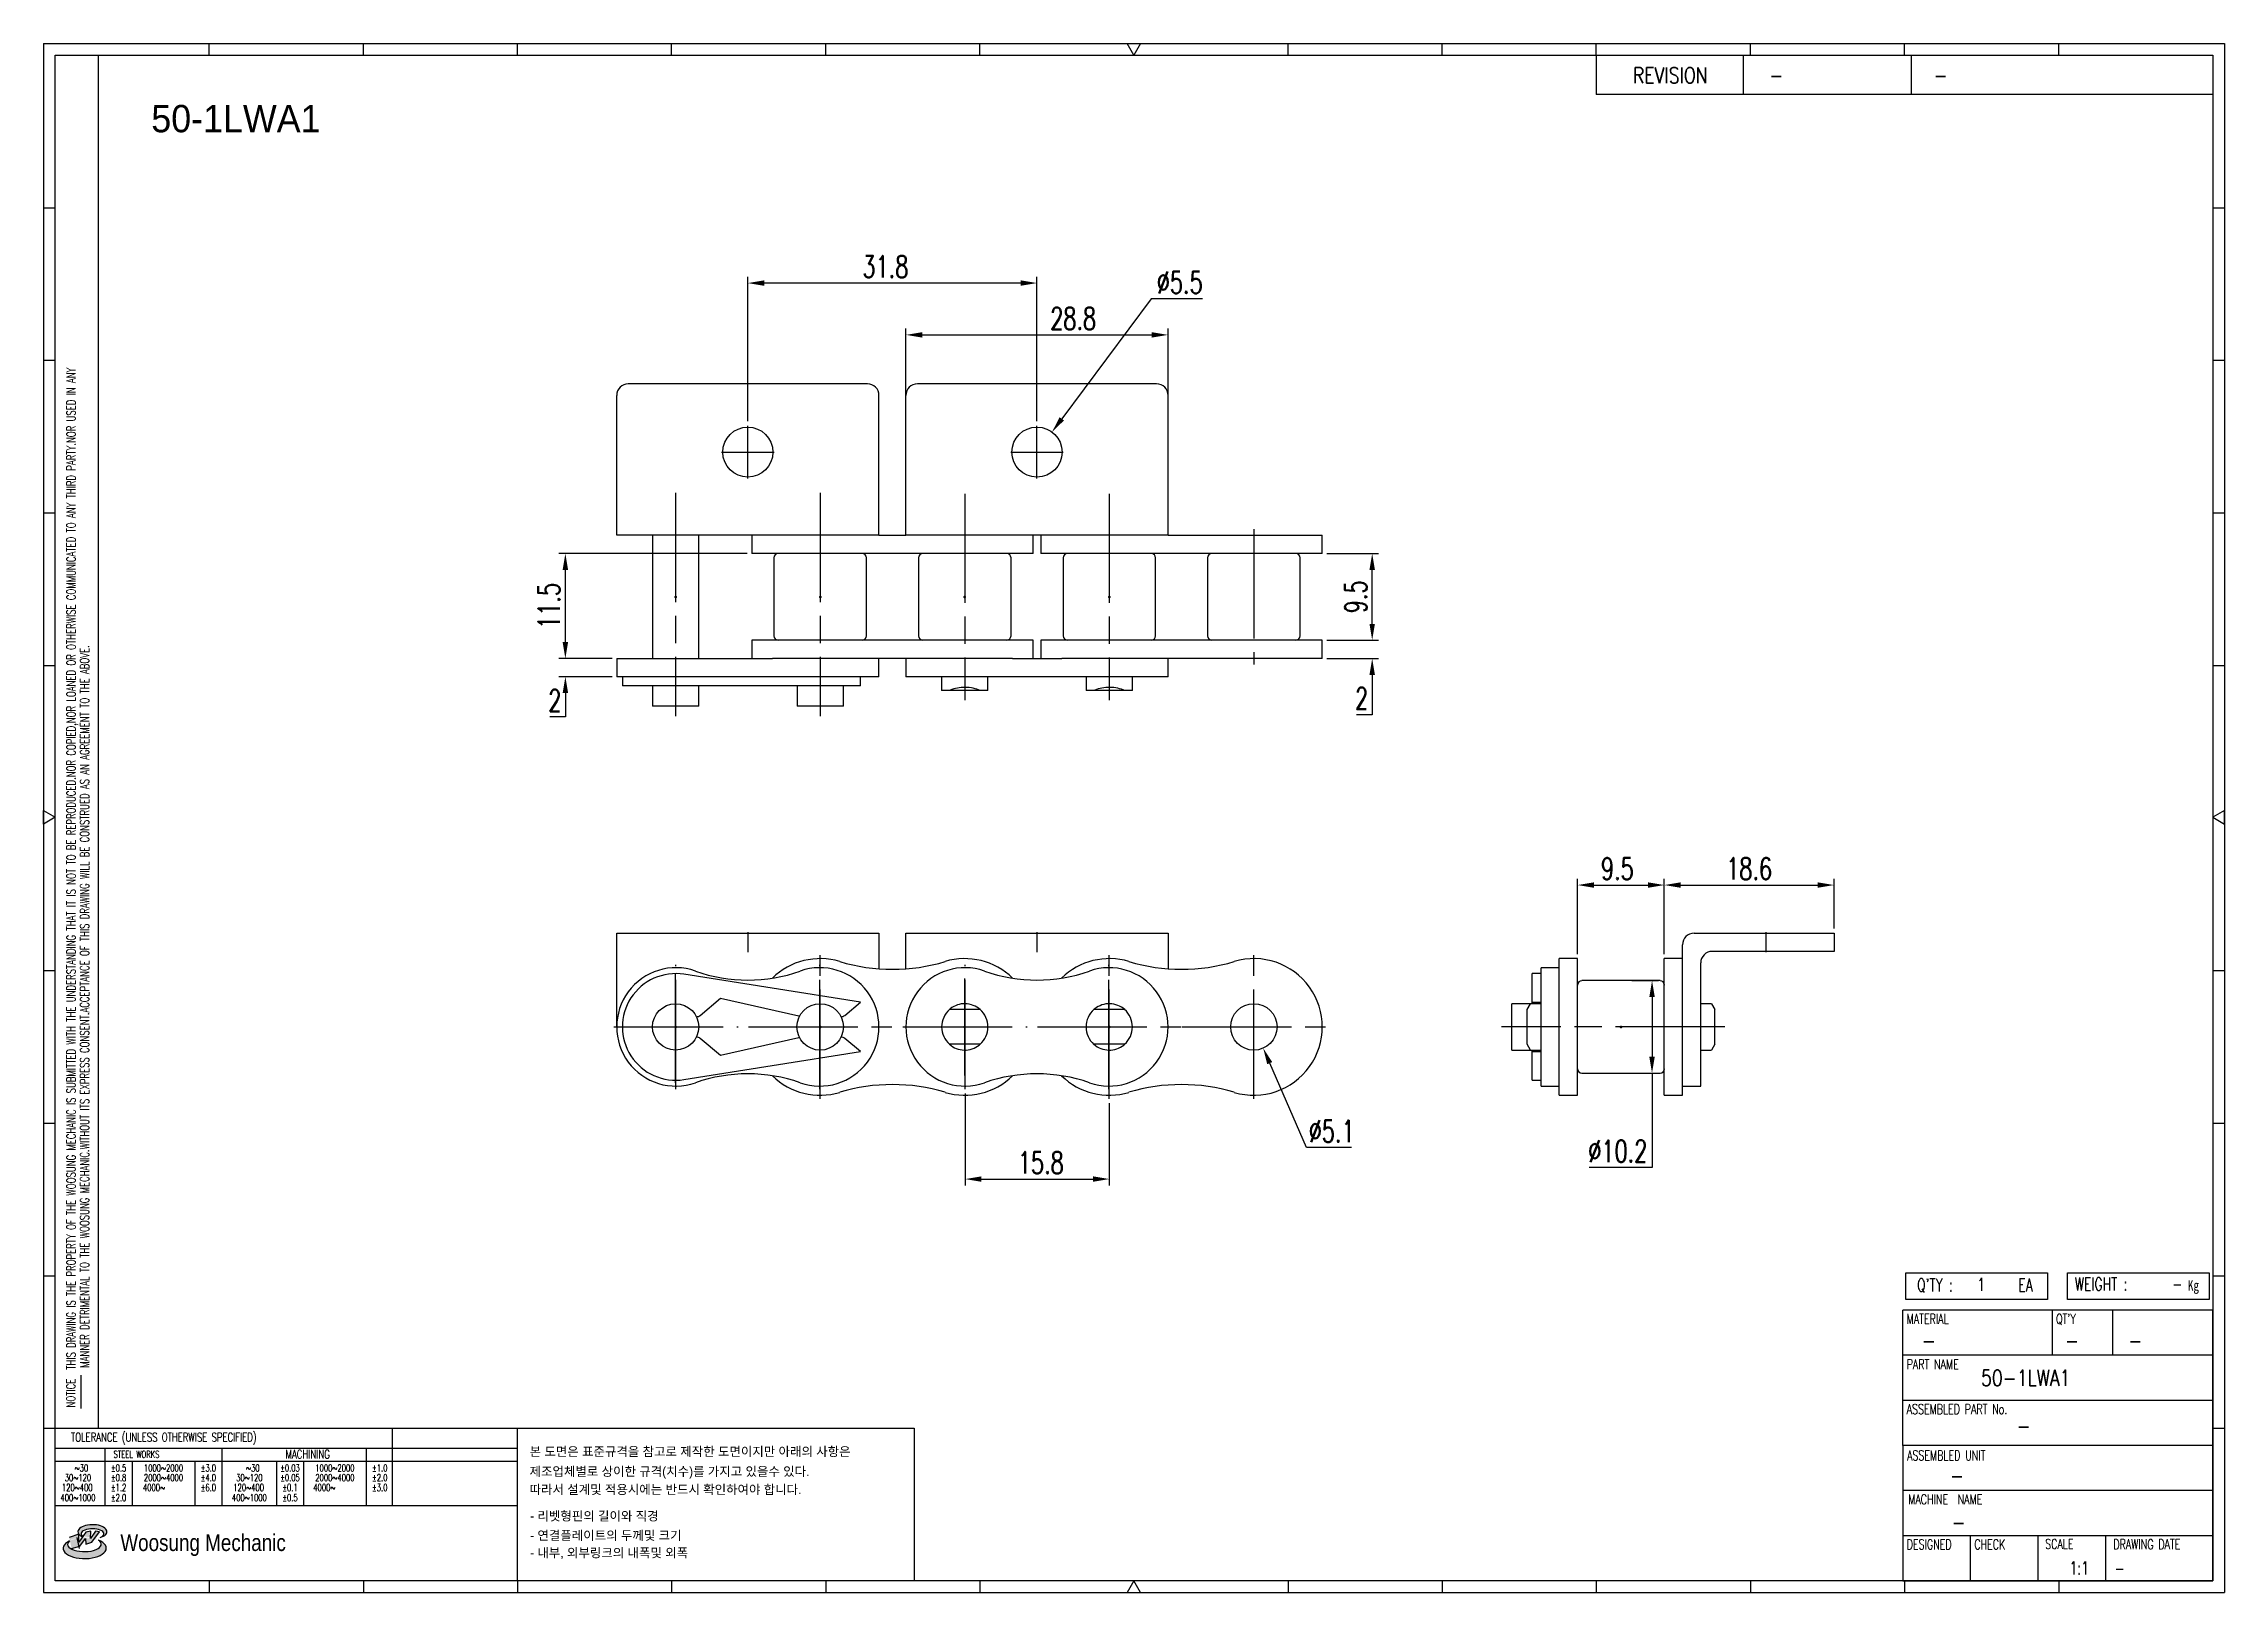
# Model space of a CAD drawing. Header units: millimetres. Extents: x 560 to 800, y 59 to 229.
import ezdxf
from ezdxf.enums import TextEntityAlignment as Align

# ---------------------------------------------------------------- set-up
doc = ezdxf.new("R2010")
doc.units = ezdxf.units.MM
doc.linetypes.add('AM_ISO08W050', pattern=[18, 12, -1.5, 3, -1.5])
doc.layers.get('Defpoints').update_dxf_attribs({"color": 80})
doc.layers.add('2d ConnectionPoints', color=7, linetype='Continuous', lineweight=50)
doc.layers.add('CL1', color=140, linetype='AM_ISO08W050', lineweight=25)
for name, color, linetype in [('S-DIM', 7, 'Continuous'), ('TITLE', 7, 'Continuous'), ('도면레이아웃', 7, 'Continuous')]:
    doc.layers.add(name, color=color, linetype=linetype)
doc.styles.add('HAN', font='ROMANS.shx', dxfattribs={"width": 0.7, "bigfont": 'whgtxt.shx'})
doc.styles.add('HKD_ST2', font='romans.shx', dxfattribs={"width": 0.7, "height": 4, "bigfont": '@extfont2.shx'})
doc.styles.add('HSG', font='SIMPLEX.shx', dxfattribs={"width": 0.7, "bigfont": 'HSG.shx'})
doc.styles.add('MtXpl_', font='Gulim.ttf')
doc.styles.add('SLDTEXTSTYLE4', font='arial.ttf', dxfattribs={"width": 0.8})
doc.dimstyles.new('AP1', dxfattribs={"dimtxt": 2.4, "dimasz": 1.8, "dimexe": 0.7, "dimexo": 0.5, "dimgap": 0.6, "dimtad": 1, "dimtoh": 1, "dimdec": 1, "dimrnd": 0.01, "dimzin": 9, "dimdsep": 46, "dimtxsty": 'HSG', "dimcen": 0, "dimclrd": 251, "dimclre": 251, "dimclrt": 60, "dimazin": 2, "dimtp": 1, "dimtm": 1, "dimtfac": 0.5, "dimtdec": 1, "dimtofl": 0, "dimtmove": 0, "dimatfit": 3, "dimfxl": 0, "dimtvp": 1, "dimtolj": 2, "dimlwd": -1, "dimlwe": -1, "dimarcsym": 0})

# ---------------------------------------------------------------- blocks, each defined once
blk = doc.blocks.new('MAST')
at = {"layer": '도면레이아웃'}
h = blk.add_hatch(color=10, dxfattribs=at)
h.paths.add_polyline_path([(1.544, 35.177), (1.554, 34.966), (1.779, 35.034), (2.054, 35.422), (1.908, 35.446), (1.728, 35.167), (1.741, 35.439), (1.547, 35.405), (1.292, 35.041), (1.295, 35.33), (0.943, 35.208), (1.03, 34.8), (1.336, 34.885)])
edge = h.paths.add_edge_path()
edge.add_ellipse((1.795, 35.421), major_axis=(-0.53, 0), ratio=0.487785, start_angle=122.36065, end_angle=403.39574)
edge.add_line((1.411, 35.244), (1.419, 35.261))
edge.add_ellipse((1.798, 35.344), major_axis=(-0.423, 0), ratio=0.444396, start_angle=131.58977, end_angle=386.19408, ccw=False)
edge = h.paths.add_edge_path()
edge.add_ellipse((1.512, 34.815), major_axis=(-0.793, 0), ratio=0.480113, start_angle=314.67633, end_angle=590.85213)
edge.add_ellipse((1.501, 34.958), major_axis=(-0.62, 0), ratio=0.43311, start_angle=331.7024, end_angle=574.42495, ccw=False)
at = {"color": 140}
for p, q in [((0, 90.118), (80.15, 90.118)), ((0, 90.118), (0, 33.191)), ((80.15, 90.118), (80.15, 33.191)), ((57.068, 89.693), (57.068, 88.246)), ((62.47, 89.693), (62.47, 88.246)), ((68.635, 89.693), (68.635, 88.246)), ((79.725, 88.246), (57.068, 88.246)), ((68.449, 43.961), (68.449, 44.936)), ((68.449, 44.936), (73.654, 44.936)), ((73.654, 44.936), (73.654, 43.961)), ((74.39, 43.961), (74.39, 44.936)), ((74.39, 44.936), (79.595, 44.936)), ((79.595, 44.936), (79.595, 43.961)), ((68.336, 38.59), (68.336, 43.563)), ((79.725, 43.563), (68.336, 43.563)), ((73.654, 43.961), (68.449, 43.961)), ((73.827, 43.563), (73.827, 41.905)), ((79.595, 43.961), (74.39, 43.961)), ((76.037, 43.563), (76.037, 41.905)), ((79.725, 38.59), (79.725, 43.563)), ((79.725, 41.905), (68.336, 41.905)), ((79.725, 40.248), (68.336, 40.248)), ((68.336, 38.59), (68.336, 33.616)), ((79.725, 38.59), (68.336, 38.59)), ((79.725, 33.616), (79.725, 38.59)), ((79.725, 36.932), (68.336, 36.932)), ((79.725, 35.274), (68.336, 35.274)), ((70.822, 33.616), (70.822, 35.274)), ((73.309, 33.616), (73.309, 35.274)), ((75.796, 33.616), (75.796, 35.274)), ((0, 33.191), (80.15, 33.191)), ((68.336, 33.616), (79.725, 33.616))]:
    blk.add_line(p, q, dxfattribs=at)
for p, q in [((6.089, 89.693), (6.089, 90.118)), ((11.753, 89.693), (11.753, 90.118)), ((17.418, 89.693), (17.418, 90.118)), ((23.082, 89.693), (23.082, 90.118)), ((28.746, 89.693), (28.746, 90.118)), ((34.411, 89.693), (34.411, 90.118)), ((45.739, 89.693), (45.739, 90.118)), ((51.404, 89.693), (51.404, 90.118)), ((57.068, 89.693), (57.068, 90.118)), ((62.732, 89.693), (62.732, 90.118)), ((68.397, 89.693), (68.397, 90.118)), ((74.061, 89.693), (74.061, 90.118)), ((0, 84.085), (0.425, 84.085)), ((79.725, 84.085), (80.15, 84.085)), ((0, 78.478), (0.425, 78.478)), ((79.725, 78.478), (80.15, 78.478)), ((0, 72.87), (0.425, 72.87)), ((79.725, 72.87), (80.15, 72.87)), ((0, 67.262), (0.425, 67.262)), ((79.725, 67.262), (80.15, 67.262)), ((0, 56.047), (0.425, 56.047)), ((79.725, 56.047), (80.15, 56.047)), ((0, 50.439), (0.425, 50.439)), ((79.725, 50.439), (80.15, 50.439)), ((0, 44.832), (0.425, 44.832)), ((79.725, 44.832), (80.15, 44.832)), ((1.377, 39.947), (1.377, 41.174)), ((0, 39.224), (0.425, 39.224)), ((79.725, 39.224), (80.15, 39.224)), ((6.089, 33.616), (6.089, 33.191)), ((11.753, 33.616), (11.753, 33.191)), ((17.418, 33.616), (17.418, 33.191)), ((23.082, 33.616), (23.082, 33.191)), ((28.746, 33.616), (28.746, 33.191)), ((34.411, 33.616), (34.411, 33.191)), ((45.739, 33.616), (45.739, 33.191)), ((51.404, 33.616), (51.404, 33.191)), ((57.068, 33.616), (57.068, 33.191)), ((62.732, 33.616), (62.732, 33.191)), ((68.397, 33.616), (68.397, 33.191)), ((74.061, 33.616), (74.061, 33.191))]:
    blk.add_line(p, q)
at = {"color": 2}
for p, q in [((2.017, 39.224), (2.017, 89.693)), ((0.425, 39.224), (17.418, 39.224)), ((0.425, 38.487), (17.418, 38.487)), ((2.257, 38.487), (2.257, 36.382)), ((6.557, 38.5), (6.557, 36.382)), ((11.857, 38.487), (11.857, 36.382)), ((12.816, 39.224), (12.816, 36.382)), ((17.418, 33.616), (17.418, 39.224)), ((0.425, 38.012), (17.418, 38.012)), ((3.257, 38.012), (3.257, 36.382)), ((5.557, 38.012), (5.557, 36.382)), ((8.557, 38.012), (8.557, 36.382)), ((9.557, 38.026), (9.557, 36.382)), ((0.425, 36.382), (17.418, 36.382))]:
    blk.add_line(p, q, dxfattribs=at)
for points in [[(40.075, 89.693), (39.83, 90.118), (40.32, 90.118)], [(0.425, 61.679), (0, 61.433), (0, 61.924)], [(79.725, 61.679), (80.15, 61.433), (80.15, 61.924)], [(40.075, 33.616), (39.83, 33.191), (40.32, 33.191)]]:
    blk.add_lwpolyline(points, close=True)
at = {"color": 140}
blk.add_lwpolyline([(0.425, 89.693), (79.725, 89.693), (79.725, 33.616), (0.425, 33.616)], close=True, dxfattribs=at)
at = {"layer": '도면레이아웃'}
for p, q in [((1.295, 35.33), (0.943, 35.208)), ((1.547, 35.405), (1.292, 35.041)), ((1.292, 35.041), (1.295, 35.33)), ((1.741, 35.439), (1.547, 35.405)), ((1.908, 35.446), (1.728, 35.167)), ((1.728, 35.167), (1.741, 35.439)), ((1.779, 35.034), (2.054, 35.422)), ((2.054, 35.422), (1.908, 35.446)), ((1.03, 34.8), (1.336, 34.885)), ((1.224, 35.208), (1.311, 34.8)), ((1.224, 35.208), (1.224, 35.208)), ((1.336, 34.885), (1.544, 35.177)), ((1.419, 35.261), (1.411, 35.244)), ((1.544, 35.177), (1.554, 34.966)), ((1.554, 34.966), (1.779, 35.034))]:
    blk.add_line(p, q, dxfattribs=at)
for centre, major_axis, ratio, start_param, end_param in [((1.795, 35.421), (-0.53, 0), 0.487785, 2.135596, 7.040584), ((1.798, 35.344), (-0.423, 0), 0.444396, 2.296675, 6.740358), ((1.512, 34.815), (-0.793, 0), 0.480113, 5.492138, 10.312315), ((1.501, 34.958), (-0.62, 0), 0.43311, 5.789299, 10.025607)]:
    blk.add_ellipse(centre, major_axis=major_axis, ratio=ratio, start_param=start_param, end_param=end_param, dxfattribs=at)
for s, height, style, width, p in [('REVISION', 0.5806, 'HAN', 0.8, (58.415, 88.664)), ('-', 0.581, 'HAN', 0.8, (63.426, 88.664)), ('-', 0.581, 'HAN', 0.8, (69.468, 88.664)), ("Q'TY : ", 0.4746, 'HKD_ST2', 0.7, (68.857, 44.253)), ('1', 0.475, 'HKD_ST2', 0.7, (71.071, 44.275)), ('EA', 0.4746, 'HKD_ST2', 0.7, (72.578, 44.253)), ('WEIGHT : ', 0.4746, 'HKD_ST2', 0.7, (74.65, 44.286)), ('-', 0.581, 'HAN', 0.8, (69.029, 42.157)), ('-', 0.581, 'HAN', 0.8, (74.289, 42.157)), ('-', 0.581, 'HAN', 0.8, (76.623, 42.157)), ('-', 0.581, 'HAN', 0.8, (72.515, 39.013)), ('-', 0.581, 'HAN', 0.8, (70.067, 37.189)), ('-', 0.581, 'HAN', 0.8, (70.126, 35.48)), ('1:1', 0.4746, 'HKD_ST2', 0.7, (74.458, 33.848)), ('-', 0.475, 'HKD_ST2', 0.7, (76.112, 33.837))]:
    blk.add_text(s, height=height, dxfattribs=dict(style=style, width=width)).set_placement(p)
at = {"color": 6, "style": 'HKD_ST2', "width": 0.7}
for s, p in [(' THIS DRAWING IS THE PROPERTY OF THE WOOSUNG MECHANIC IS SUBMITTED WITH THE UNDERSTANDING THAT IT IS NOT TO BE REPRODUCED.NOR COPIED,NOR LOANED OR OTHERWISE COMMUNICATED TO ANY THIRD PARTY.NOR USED IN ANY', (1.173, 41.217)), ('MANNER DETRIMENTAL TO THE WOOSUNG MECHANIC.WITHOUT ITS EXPRESS CONSENT.ACCEPTANCE OF THIS DRAWING WILL BE CONSTRUED AS AN AGREEMENT TO THE ABOVE.', (1.672, 41.447))]:
    blk.add_text(s, height=0.326266, rotation=90, dxfattribs=at).set_placement(p)
at = {"style": 'HKD_ST2', "width": 0.7}
blk.add_text('-', height=0.475, dxfattribs=at).set_placement((78.613, 44.286), align=Align.RIGHT)
at = {"color": 254, "style": 'HKD_ST2', "width": 0.7}
for s, height, p in [('MATERIAL', 0.3651, (68.474, 43.425)), ("QT'Y", 0.3651, (73.965, 43.425)), ('PART NAME', 0.3651, (68.474, 41.756)), ('ASSEMBLED PART No.', 0.36511, (68.474, 40.109)), ('ASSEMBLED UNIT', 0.36511, (68.49, 38.408)), ('MACHINE  NAME', 0.36511, (68.532, 36.794)), ('DESIGNED', 0.3651, (68.474, 35.136)), ('CHECK', 0.3651, (70.961, 35.136)), ('SCALE', 0.3651, (73.566, 35.153)), ('DRAWING DATE', 0.36511, (76.071, 35.141))]:
    blk.add_text(s, height=height, dxfattribs=at).set_placement(p, align=Align.TOP_LEFT)
at = {"style": 'HKD_ST2', "width": 0.7}
blk.add_text('NOTICE', height=0.3263, rotation=90, dxfattribs=at).set_placement((1.163, 39.988))
blk.add_text('TOLERANCE (UNLESS OTHERWISE SPECIFIED)', height=0.32627, dxfattribs=at).set_placement((4.417, 38.896), align=Align.MIDDLE_CENTER)
at = {"color": 4, "style": 'HKD_ST2', "width": 0.7}
for s, height, p in [('%%12630', 0.261, (1.389, 37.762)), ('1000%%1262000', 0.26101, (4.407, 37.762)), ('%%12630', 0.261, (7.689, 37.762)), ('1000%%1262000', 0.26101, (10.707, 37.762)), ('120%%126400', 0.26101, (1.237, 37.045)), ('30%%126120', 0.261, (1.263, 37.411)), ('4000%%126', 0.261, (4.061, 37.045)), ('2000%%1264000', 0.26101, (4.407, 37.411)), ('120%%126400', 0.26101, (7.537, 37.045)), ('30%%126120', 0.261, (7.563, 37.411)), ('4000%%126', 0.261, (10.321, 37.045)), ('2000%%1264000', 0.26101, (10.707, 37.411)), ('400%%1261000', 0.26101, (1.263, 36.67)), ('400%%1261000', 0.26101, (7.563, 36.67))]:
    blk.add_text(s, height=height, dxfattribs=at).set_placement(p, align=Align.MIDDLE_CENTER)
for s, height, p in [('%%P0.5', 0.261, (2.757, 37.762)), ('STEEL WORKS', 0.26101, (3.416, 38.268)), ('%%P3.0', 0.261, (6.057, 37.762)), ('%%P0.03', 0.261, (9.057, 37.762)), ('MACHINING', 0.3263, (9.707, 38.27)), ('%%P1.0', 0.261, (12.357, 37.762)), ('%%P0.8', 0.261, (2.757, 37.411)), ('%%P1.2', 0.261, (2.757, 37.045)), ('%%P4.0', 0.261, (6.057, 37.411)), ('%%P6.0', 0.261, (6.057, 37.045)), ('%%P0.05', 0.261, (9.057, 37.411)), ('%%P0.1', 0.261, (9.057, 37.045)), ('%%P2.0', 0.261, (12.357, 37.411)), ('%%P3.0', 0.261, (12.357, 37.045)), ('%%P2.0', 0.261, (2.757, 36.67)), ('%%P0.5', 0.261, (9.057, 36.67))]:
    blk.add_text(s, height=height, dxfattribs=at).set_placement(p, align=Align.MIDDLE)
at = {"color": 1, "style": 'SLDTEXTSTYLE4', "width": 0.8}
blk.add_text('Woosung Mechanic', height=0.61957, dxfattribs=at).set_placement((2.822, 34.711))
at = {"layer": 'TITLE', "width": 0.8}
blk.add_text('Kg', height=0.3789, dxfattribs=at).set_placement((78.807, 44.286))
blk = doc.blocks.new('*D2')
at = {"layer": 'Defpoints', "color": 0, "transparency": 16777216}
for p in [(700.7, 163.32), (706.19, 163.32), (700.7, 161.32)]:
    blk.add_point(p, dxfattribs=at)
at = {"layer": 'S-DIM', "color": 251, "linetype": 'ByBlock', "transparency": 16777216}
for p, q in [((706.19, 165.12), (706.19, 166.92)), ((701.2, 163.32), (706.89, 163.32)), ((701.2, 161.32), (706.89, 161.32)), ((706.19, 159.52), (706.19, 155.14)), ((706.19, 155.14), (704.47, 155.14))]:
    blk.add_line(p, q, dxfattribs=at)
at = {"layer": 'S-DIM', "color": 251, "transparency": 16777216}
for points in [[(705.89, 165.12), (706.49, 165.12), (706.19, 163.32)], [(705.89, 159.52), (706.49, 159.52), (706.19, 161.32)]]:
    blk.add_solid(points, dxfattribs=at)
at = {"layer": 'S-DIM', "color": 60, "transparency": 16777216, "insert": (705.03, 156.94), "char_height": 2.4, "attachment_point": 5, "style": 'HSG'}
blk.add_mtext('\\A2;2', dxfattribs=at)
blk = doc.blocks.new('*D3')
at = {"layer": 'Defpoints', "color": 0, "transparency": 16777216}
for p in [(700.7, 172.85), (706.19, 172.85), (700.7, 163.32)]:
    blk.add_point(p, dxfattribs=at)
at = {"layer": 'S-DIM', "color": 251, "linetype": 'ByBlock', "transparency": 16777216}
for p, q in [((701.2, 172.85), (706.89, 172.85)), ((706.19, 165.12), (706.19, 171.05)), ((701.2, 163.32), (706.89, 163.32))]:
    blk.add_line(p, q, dxfattribs=at)
at = {"layer": 'S-DIM', "color": 251, "transparency": 16777216}
for points in [[(705.89, 171.05), (706.49, 171.05), (706.19, 172.85)], [(705.89, 165.12), (706.49, 165.12), (706.19, 163.32)]]:
    blk.add_solid(points, dxfattribs=at)
at = {"layer": 'S-DIM', "color": 60, "transparency": 16777216, "insert": (704.39, 168.09), "char_height": 2.4, "attachment_point": 5, "rotation": 90, "style": 'HSG'}
blk.add_mtext('\\A2;9.5', dxfattribs=at)
blk = doc.blocks.new('*D4')
at = {"layer": 'Defpoints', "color": 0, "transparency": 16777216}
for p in [(637.63, 202.55), (637.63, 186.88), (669.38, 186.88)]:
    blk.add_point(p, dxfattribs=at)
at = {"layer": 'S-DIM', "color": 251, "linetype": 'ByBlock', "transparency": 16777216}
for p, q in [((637.63, 187.38), (637.63, 203.25)), ((667.58, 202.55), (639.43, 202.55)), ((669.38, 187.38), (669.38, 203.25))]:
    blk.add_line(p, q, dxfattribs=at)
at = {"layer": 'S-DIM', "color": 251, "transparency": 16777216}
for points in [[(639.43, 202.85), (639.43, 202.25), (637.63, 202.55)], [(667.58, 202.85), (667.58, 202.25), (669.38, 202.55)]]:
    blk.add_solid(points, dxfattribs=at)
at = {"layer": 'S-DIM', "color": 60, "transparency": 16777216, "insert": (652.73, 204.35), "char_height": 2.4, "attachment_point": 5, "style": 'HSG'}
blk.add_mtext('\\A2;31.8', dxfattribs=at)
blk = doc.blocks.new('*D5')
at = {"layer": 'Defpoints', "color": 0, "transparency": 16777216}
for p in [(683.78, 196.86), (654.98, 189), (683.78, 187.81)]:
    blk.add_point(p, dxfattribs=at)
at = {"layer": 'S-DIM', "color": 251, "linetype": 'ByBlock', "transparency": 16777216}
for p, q in [((654.98, 189.5), (654.98, 197.56)), ((656.78, 196.86), (681.98, 196.86)), ((683.78, 188.31), (683.78, 197.56))]:
    blk.add_line(p, q, dxfattribs=at)
at = {"layer": 'S-DIM', "color": 251, "transparency": 16777216}
for points in [[(656.78, 197.16), (656.78, 196.56), (654.98, 196.86)], [(681.98, 197.16), (681.98, 196.56), (683.78, 196.86)]]:
    blk.add_solid(points, dxfattribs=at)
at = {"layer": 'S-DIM', "color": 60, "transparency": 16777216, "insert": (673.35, 198.66), "char_height": 2.4, "attachment_point": 5, "style": 'HSG'}
blk.add_mtext('\\A2;28.8', dxfattribs=at)
blk = doc.blocks.new('*D6')
at = {"layer": 'Defpoints', "color": 0, "transparency": 16777216}
for p in [(671.03, 186.19), (667.74, 181.78)]:
    blk.add_point(p, dxfattribs=at)
at = {"layer": 'S-DIM', "color": 251, "linetype": 'ByBlock', "transparency": 16777216}
for p, q in [((681.93, 200.82), (672.1, 187.64)), ((687.57, 200.82), (681.93, 200.82))]:
    blk.add_line(p, q, dxfattribs=at)
at = {"layer": 'S-DIM', "color": 251, "transparency": 16777216}
blk.add_solid([(671.86, 187.82), (672.34, 187.46), (671.03, 186.19)], dxfattribs=at)
at = {"layer": 'S-DIM', "color": 60, "transparency": 16777216, "insert": (685.05, 202.62), "char_height": 2.4, "attachment_point": 5, "style": 'HSG'}
blk.add_mtext('\\A2;∅5.5', dxfattribs=at)
blk = doc.blocks.new('*D7')
at = {"layer": 'Defpoints', "color": 0, "transparency": 16777216}
for p in [(617.59, 161.32), (623.23, 161.32), (623.23, 159.32)]:
    blk.add_point(p, dxfattribs=at)
at = {"layer": 'S-DIM', "color": 251, "linetype": 'ByBlock', "transparency": 16777216}
for p, q in [((617.59, 163.12), (617.59, 164.92)), ((622.73, 161.32), (616.89, 161.32)), ((622.73, 159.32), (616.89, 159.32)), ((617.59, 157.52), (617.59, 154.9)), ((617.59, 154.9), (615.87, 154.9))]:
    blk.add_line(p, q, dxfattribs=at)
at = {"layer": 'S-DIM', "color": 251, "transparency": 16777216}
for points in [[(617.29, 163.12), (617.89, 163.12), (617.59, 161.32)], [(617.29, 157.52), (617.89, 157.52), (617.59, 159.32)]]:
    blk.add_solid(points, dxfattribs=at)
at = {"layer": 'S-DIM', "color": 60, "transparency": 16777216, "insert": (616.43, 156.7), "char_height": 2.4, "attachment_point": 5, "style": 'HSG'}
blk.add_mtext('\\A2;2', dxfattribs=at)
blk = doc.blocks.new('*D8')
at = {"layer": 'Defpoints', "color": 0, "transparency": 16777216}
for p in [(617.59, 172.85), (638.07, 172.85), (623.23, 161.32)]:
    blk.add_point(p, dxfattribs=at)
at = {"layer": 'S-DIM', "color": 251, "linetype": 'ByBlock', "transparency": 16777216}
for p, q in [((637.57, 172.85), (616.89, 172.85)), ((617.59, 163.12), (617.59, 171.05)), ((622.73, 161.32), (616.89, 161.32))]:
    blk.add_line(p, q, dxfattribs=at)
at = {"layer": 'S-DIM', "color": 251, "transparency": 16777216}
for points in [[(617.29, 171.05), (617.89, 171.05), (617.59, 172.85)], [(617.29, 163.12), (617.89, 163.12), (617.59, 161.32)]]:
    blk.add_solid(points, dxfattribs=at)
at = {"layer": 'S-DIM', "color": 60, "transparency": 16777216, "insert": (615.79, 167.09), "char_height": 2.4, "attachment_point": 5, "rotation": 90, "style": 'HSG'}
blk.add_mtext('\\A2;11.5', dxfattribs=at)
blk = doc.blocks.new('*D9')
at = {"layer": 'Defpoints', "color": 0, "transparency": 16777216}
for p in [(661.48, 114.03), (677.32, 112.98), (677.32, 104.15)]:
    blk.add_point(p, dxfattribs=at)
at = {"layer": 'S-DIM', "color": 251, "linetype": 'ByBlock', "transparency": 16777216}
for p, q in [((661.48, 113.53), (661.48, 103.45)), ((677.32, 112.48), (677.32, 103.45)), ((663.28, 104.15), (675.52, 104.15))]:
    blk.add_line(p, q, dxfattribs=at)
at = {"layer": 'S-DIM', "color": 251, "transparency": 16777216}
for points in [[(663.28, 104.45), (663.28, 103.85), (661.48, 104.15)], [(675.52, 104.45), (675.52, 103.85), (677.32, 104.15)]]:
    blk.add_solid(points, dxfattribs=at)
at = {"layer": 'S-DIM', "color": 60, "transparency": 16777216, "insert": (669.8, 105.95), "char_height": 2.4, "attachment_point": 5, "style": 'HSG'}
blk.add_mtext('\\A2;15.8', dxfattribs=at)
blk = doc.blocks.new('*D10')
at = {"layer": 'Defpoints', "color": 0, "transparency": 16777216}
for p in [(692.18, 123.19), (694.22, 118.53)]:
    blk.add_point(p, dxfattribs=at)
at = {"layer": 'S-DIM', "color": 251, "linetype": 'ByBlock', "transparency": 16777216}
for p, q in [((698.98, 107.61), (694.94, 116.88)), ((703.9, 107.61), (698.98, 107.61))]:
    blk.add_line(p, q, dxfattribs=at)
at = {"layer": 'S-DIM', "color": 251, "transparency": 16777216}
blk.add_solid([(695.21, 117), (694.66, 116.76), (694.22, 118.53)], dxfattribs=at)
at = {"layer": 'S-DIM', "color": 60, "transparency": 16777216, "insert": (701.74, 109.41), "char_height": 2.4, "attachment_point": 5, "style": 'HSG'}
blk.add_mtext('\\A2;∅5.1', dxfattribs=at)
blk = doc.blocks.new('*D11')
at = {"layer": 'Defpoints', "color": 0, "transparency": 16777216}
for p in [(738.27, 136.44), (728.74, 128.36), (738.27, 128.36)]:
    blk.add_point(p, dxfattribs=at)
at = {"layer": 'S-DIM', "color": 251, "linetype": 'ByBlock', "transparency": 16777216}
for p, q in [((728.74, 128.86), (728.74, 137.14)), ((738.27, 128.86), (738.27, 137.14)), ((730.54, 136.44), (736.47, 136.44))]:
    blk.add_line(p, q, dxfattribs=at)
at = {"layer": 'S-DIM', "color": 251, "transparency": 16777216}
for points in [[(730.54, 136.74), (730.54, 136.14), (728.74, 136.44)], [(736.47, 136.74), (736.47, 136.14), (738.27, 136.44)]]:
    blk.add_solid(points, dxfattribs=at)
at = {"layer": 'S-DIM', "color": 60, "transparency": 16777216, "insert": (733.11, 138.24), "char_height": 2.4, "attachment_point": 5, "style": 'HSG'}
blk.add_mtext('\\A2;9.5', dxfattribs=at)
blk = doc.blocks.new('*D12')
at = {"layer": 'Defpoints', "color": 0, "transparency": 16777216}
for p in [(756.91, 136.44), (756.91, 131.16), (738.27, 128.36)]:
    blk.add_point(p, dxfattribs=at)
at = {"layer": 'S-DIM', "color": 251, "linetype": 'ByBlock', "transparency": 16777216}
for p, q in [((738.27, 128.86), (738.27, 137.14)), ((756.91, 131.66), (756.91, 137.14)), ((740.07, 136.44), (755.11, 136.44))]:
    blk.add_line(p, q, dxfattribs=at)
at = {"layer": 'S-DIM', "color": 251, "transparency": 16777216}
for points in [[(740.07, 136.74), (740.07, 136.14), (738.27, 136.44)], [(755.11, 136.74), (755.11, 136.14), (756.91, 136.44)]]:
    blk.add_solid(points, dxfattribs=at)
at = {"layer": 'S-DIM', "color": 60, "transparency": 16777216, "insert": (747.59, 138.24), "char_height": 2.4, "attachment_point": 5, "style": 'HSG'}
blk.add_mtext('\\A2;18.6', dxfattribs=at)
blk = doc.blocks.new('*D13')
at = {"layer": 'Defpoints', "color": 0, "transparency": 16777216}
for p in [(734.19, 125.94), (734.19, 115.78), (736.92, 115.78)]:
    blk.add_point(p, dxfattribs=at)
at = {"layer": 'S-DIM', "color": 251, "linetype": 'ByBlock', "transparency": 16777216}
for p, q in [((734.69, 125.94), (737.62, 125.94)), ((736.92, 124.14), (736.92, 117.58)), ((734.69, 115.78), (737.62, 115.78)), ((736.92, 115.78), (736.92, 105.42)), ((736.92, 105.42), (730, 105.42))]:
    blk.add_line(p, q, dxfattribs=at)
at = {"layer": 'S-DIM', "color": 251, "transparency": 16777216}
for points in [[(736.62, 124.14), (737.22, 124.14), (736.92, 125.94)], [(736.62, 117.58), (737.22, 117.58), (736.92, 115.78)]]:
    blk.add_solid(points, dxfattribs=at)
at = {"layer": 'S-DIM', "color": 60, "transparency": 16777216, "insert": (733.16, 107.22), "char_height": 2.4, "attachment_point": 5, "style": 'HSG'}
blk.add_mtext('\\A2;%%c10.2', dxfattribs=at)

msp = doc.modelspace()

# ---------------------------------------------------------------- linework, layer by layer
for p, q in [((623.23, 174.85), (623.23, 190.22)), ((650.76, 191.49), (624.5, 191.49)), ((652.03, 174.85), (652.03, 190.22)), ((654.98, 174.85), (654.98, 190.22)), ((682.51, 191.49), (656.25, 191.49)), ((683.78, 174.85), (683.78, 190.22)), ((652.03, 174.85), (623.23, 174.85)), ((627.15, 174.85), (627.15, 161.32)), ((632.24, 161.32), (632.24, 174.85)), ((638.07, 174.85), (638.07, 172.85)), ((652.03, 174.85), (654.98, 174.85)), ((683.78, 174.85), (654.98, 174.85)), ((668.95, 172.85), (668.95, 174.85)), ((669.82, 174.85), (669.82, 172.85)), ((683.78, 174.85), (700.7, 174.85)), ((700.7, 172.85), (700.7, 174.85)), ((668.95, 172.85), (638.07, 172.85)), ((700.7, 172.85), (669.82, 172.85)), ((640.49, 172.38), (640.49, 163.8)), ((650.65, 163.8), (650.65, 172.38)), ((656.37, 172.38), (656.37, 163.8)), ((666.53, 163.8), (666.53, 172.38)), ((672.24, 172.38), (672.24, 163.8)), ((682.4, 163.8), (682.4, 172.38)), ((688.12, 172.38), (688.12, 163.8)), ((698.28, 163.8), (698.28, 172.38)), ((638.07, 163.32), (638.07, 161.32)), ((668.95, 163.32), (638.07, 163.32)), ((668.95, 161.32), (668.95, 163.32)), ((669.82, 163.32), (669.82, 161.32)), ((700.7, 163.32), (669.82, 163.32)), ((700.7, 161.32), (700.7, 163.32)), ((623.23, 161.32), (640.34, 161.32)), ((623.23, 161.32), (623.23, 159.32)), ((666.68, 161.32), (640.34, 161.32)), ((652.03, 159.32), (652.03, 161.32)), ((654.98, 161.32), (654.98, 159.32)), ((666.68, 161.32), (672.09, 161.32)), ((700.7, 161.32), (672.09, 161.32)), ((683.78, 159.32), (683.78, 161.32)), ((652.03, 159.32), (623.23, 159.32)), ((623.85, 159.32), (623.85, 158.32)), ((649.99, 158.32), (623.85, 158.32)), ((627.15, 158.32), (627.15, 156.09)), ((632.24, 156.09), (632.24, 158.32)), ((643.03, 158.32), (643.03, 156.09)), ((648.12, 156.09), (648.12, 158.32)), ((649.99, 158.32), (649.99, 159.32)), ((683.78, 159.32), (654.98, 159.32)), ((658.9, 159.32), (658.9, 157.79)), ((663.99, 157.79), (663.99, 159.32)), ((674.78, 159.32), (674.78, 157.79)), ((679.87, 157.79), (679.87, 159.32)), ((632.24, 156.09), (627.15, 156.09)), ((648.12, 156.09), (643.03, 156.09)), ((663.99, 157.79), (658.9, 157.79)), ((679.87, 157.79), (674.78, 157.79)), ((623.23, 120.86), (623.23, 131.16)), ((623.23, 131.16), (652.03, 131.16)), ((652.03, 131.16), (652.03, 127.25)), ((654.98, 131.16), (683.78, 131.16)), ((654.98, 127.25), (654.98, 131.16)), ((683.78, 131.16), (683.78, 127.25)), ((740.27, 128.36), (740.27, 129.89)), ((741.54, 131.16), (756.91, 131.16)), ((756.91, 131.16), (756.91, 129.16)), ((726.74, 127.36), (724.74, 127.36)), ((724.74, 114.36), (724.74, 127.36)), ((728.74, 128.36), (726.74, 128.36)), ((726.74, 113.36), (726.74, 128.36)), ((728.74, 113.36), (728.74, 128.36)), ((740.27, 128.36), (738.27, 128.36)), ((738.27, 113.36), (738.27, 128.36)), ((740.27, 113.36), (740.27, 128.36)), ((742.27, 114.36), (742.27, 127.89)), ((756.91, 129.16), (743.54, 129.16)), ((649.99, 123.57), (630.61, 126.64)), ((724.74, 126.71), (723.74, 126.71)), ((723.74, 123.4), (723.74, 126.71)), ((737.8, 125.94), (729.22, 125.94)), ((632.4, 122.13), (634.63, 124)), ((634.63, 124), (643.21, 122.07)), ((648.28, 122.13), (649.99, 123.57)), ((663.13, 122.77), (659.76, 122.77)), ((679.01, 122.77), (675.64, 122.77)), ((721.51, 118.31), (721.51, 123.4)), ((723.58, 123.4), (721.51, 123.4)), ((723.21, 122.77), (723.58, 123.4)), ((723.21, 118.95), (723.21, 122.77)), ((724.74, 123.4), (723.58, 123.4)), ((723.74, 123.57), (724.74, 123.57)), ((743.44, 123.4), (742.27, 123.4)), ((743.44, 123.4), (743.81, 122.77)), ((743.81, 118.95), (743.81, 122.77)), ((630.61, 115.08), (649.99, 118.15)), ((634.63, 117.72), (632.4, 119.59)), ((643.21, 119.65), (634.63, 117.72)), ((649.99, 118.15), (648.28, 119.59)), ((663.13, 118.95), (659.76, 118.95)), ((679.01, 118.95), (675.64, 118.95)), ((721.51, 118.31), (723.58, 118.31)), ((723.58, 118.31), (723.21, 118.95)), ((723.58, 118.31), (724.74, 118.31)), ((723.74, 115.01), (723.74, 118.31)), ((723.74, 118.15), (724.74, 118.15)), ((742.27, 118.31), (743.44, 118.31)), ((743.81, 118.95), (743.44, 118.31)), ((723.74, 115.01), (724.74, 115.01)), ((729.22, 115.78), (737.8, 115.78)), ((724.74, 114.36), (726.74, 114.36)), ((726.74, 113.36), (728.74, 113.36)), ((738.27, 113.36), (740.27, 113.36)), ((740.27, 114.36), (742.27, 114.36))]:
    msp.add_line(p, q)
for points in [[(663.13, 157.79), (662.96, 157.87), (662.77, 157.94), (662.58, 158), (662.38, 158.05), (662.17, 158.1), (661.95, 158.13), (661.73, 158.15), (661.51, 158.15), (661.29, 158.15), (661.07, 158.14), (660.85, 158.11), (660.64, 158.08), (660.43, 158.03), (660.23, 157.98), (660.04, 157.91), (659.86, 157.83), (659.76, 157.79)], [(679.01, 157.79), (678.83, 157.87), (678.65, 157.94), (678.45, 158), (678.25, 158.05), (678.04, 158.1), (677.83, 158.13), (677.61, 158.15), (677.38, 158.15), (677.16, 158.15), (676.94, 158.14), (676.72, 158.11), (676.51, 158.08), (676.3, 158.03), (676.1, 157.98), (675.91, 157.91), (675.73, 157.83), (675.64, 157.79)], [(663.13, 122.77), (662.96, 122.91), (662.77, 123.03), (662.58, 123.14), (662.38, 123.23), (662.17, 123.3), (661.95, 123.35), (661.73, 123.39), (661.51, 123.4), (661.29, 123.4), (661.07, 123.38), (660.85, 123.33), (660.64, 123.27), (660.43, 123.19), (660.23, 123.09), (660.04, 122.98), (659.86, 122.85), (659.76, 122.77)], [(679.01, 122.77), (678.83, 122.91), (678.65, 123.03), (678.45, 123.14), (678.25, 123.23), (678.04, 123.3), (677.83, 123.35), (677.61, 123.39), (677.38, 123.4), (677.16, 123.4), (676.94, 123.38), (676.72, 123.33), (676.51, 123.27), (676.3, 123.19), (676.1, 123.09), (675.91, 122.98), (675.73, 122.85), (675.64, 122.77)], [(659.76, 118.95), (659.94, 118.81), (660.12, 118.69), (660.32, 118.58), (660.52, 118.49), (660.73, 118.42), (660.94, 118.37), (661.16, 118.33), (661.38, 118.32), (661.61, 118.32), (661.83, 118.34), (662.05, 118.39), (662.26, 118.45), (662.47, 118.53), (662.67, 118.63), (662.86, 118.74), (663.03, 118.87), (663.13, 118.95)], [(675.64, 118.95), (675.81, 118.81), (676, 118.69), (676.19, 118.58), (676.39, 118.49), (676.6, 118.42), (676.82, 118.37), (677.04, 118.33), (677.26, 118.32), (677.48, 118.32), (677.7, 118.34), (677.92, 118.39), (678.13, 118.45), (678.34, 118.53), (678.54, 118.63), (678.73, 118.74), (678.91, 118.87), (679.01, 118.95)]]:
    msp.add_lwpolyline(points)
at = {"color": 140}
msp.add_lwpolyline([(612.34, 76.78), (655.9, 76.78), (655.9, 60.03), (612.34, 60.03)], close=True, dxfattribs=at)
for centre, radius in [((637.63, 183.99), 2.75), ((669.38, 183.99), 2.75), ((629.7, 120.86), 2.54), ((645.57, 120.86), 2.55), ((693.2, 120.86), 2.55)]:
    msp.add_circle(centre, radius)
for centre, radius, start, end in [((624.5, 190.22), 1.27, 90, 180), ((650.76, 190.22), 1.27, 0, 90), ((656.25, 190.22), 1.27, 90, 180), ((682.51, 190.22), 1.27, 0, 90), ((640.97, 172.38), 0.477, 90, 180), ((650.18, 172.38), 0.477, 0, 90), ((656.84, 172.38), 0.477, 90, 180), ((666.05, 172.38), 0.476, 360, 90), ((672.72, 172.38), 0.477, 90, 180), ((681.93, 172.38), 0.476, 360, 90), ((688.59, 172.38), 0.477, 90, 180), ((697.8, 172.38), 0.477, 0, 90), ((640.97, 163.8), 0.477, 180, 270), ((650.18, 163.8), 0.477, 270, 0), ((656.84, 163.8), 0.477, 180, 270), ((666.05, 163.8), 0.476, 270, 0), ((672.72, 163.8), 0.477, 180, 270), ((681.93, 163.8), 0.476, 270, 0), ((688.59, 163.8), 0.477, 180, 270), ((697.8, 163.8), 0.477, 270, 360), ((741.54, 129.89), 1.27, 90, 180), ((629.73, 120.86), 6.5, 70.7204, 289.2796), ((637.63, 143.44), 17.43, 250.7204, 289.2796), ((645.57, 120.86), 7.5, 73.3282, 134.2894), ((645.53, 120.86), 6.5, 250.7204, 109.2796), ((653.51, 147.36), 20.17, 253.3282, 286.6718), ((661.48, 120.86), 6.5, 70.7204, 289.2796), ((661.45, 120.86), 7.5, 45.7106, 106.6718), ((669.38, 143.44), 17.43, 250.7204, 289.2796), ((677.32, 120.86), 7.5, 73.3282, 134.2894), ((677.28, 120.86), 6.5, 250.7204, 109.2796), ((685.26, 147.36), 20.17, 253.3282, 286.6718), ((693.2, 120.86), 7.5, 253.3282, 106.6718), ((743.54, 127.89), 1.27, 90, 180), ((629.7, 120.86), 5.85, 81, 279), ((729.22, 125.46), 0.477, 90, 180), ((737.8, 125.46), 0.477, 0, 90), ((661.45, 120.86), 2.54, 131.4096, 228.5904), ((661.45, 120.86), 2.54, 311.4096, 48.5904), ((677.32, 120.86), 2.55, 131.4096, 228.5904), ((677.32, 120.86), 2.54, 311.4096, 48.5904), ((631.98, 122.63), 0.65, 270.0367, 310), ((631.98, 119.09), 0.65, 50, 89.9633), ((643.35, 122.71), 0.65, 257.3421, 267.8776), ((647.86, 122.63), 0.65, 270.0367, 310), ((647.86, 119.09), 0.65, 50, 89.9633), ((643.35, 119.01), 0.65, 92.1224, 102.6579), ((637.63, 98.28), 17.43, 70.7204, 109.2796), ((645.57, 120.86), 7.5, 225.7106, 286.6718), ((661.45, 120.86), 7.5, 253.3282, 314.2894), ((669.38, 98.28), 17.43, 70.7204, 109.2796), ((677.32, 120.86), 7.5, 225.7106, 286.6718), ((729.22, 116.26), 0.477, 180, 270), ((737.8, 116.26), 0.477, 270, 0), ((653.51, 94.36), 20.17, 73.3282, 106.6718), ((685.26, 94.36), 20.17, 73.3282, 106.6718)]:
    msp.add_arc(centre, radius, start, end)
at = {"layer": '2d ConnectionPoints'}
for p in [(629.7, 168.09), (645.57, 168.09), (645.57, 168.09), (661.45, 168.09), (661.45, 168.09), (677.32, 168.09), (629.7, 120.86), (645.57, 120.86), (645.57, 120.86), (661.45, 120.86), (661.45, 120.86), (677.32, 120.86), (733.51, 120.86), (733.51, 120.86), (733.51, 120.86), (733.51, 120.86)]:
    msp.add_point(p, dxfattribs=at)
at = {"layer": 'CL1'}
for p, q in [((637.63, 181.1), (637.63, 186.88)), ((669.38, 181.1), (669.38, 186.88)), ((634.75, 183.99), (640.52, 183.99)), ((666.5, 183.99), (672.27, 183.99)), ((629.7, 179.5), (629.7, 154.97)), ((645.57, 179.5), (645.57, 154.97)), ((661.45, 179.42), (661.45, 156.76)), ((677.32, 179.42), (677.32, 156.76)), ((693.2, 175.53), (693.2, 160.65)), ((637.63, 131.26), (637.63, 129.06)), ((669.38, 131.26), (669.38, 129.06)), ((749.41, 131.26), (749.41, 129.06)), ((629.7, 114.72), (629.7, 127)), ((629.73, 114.03), (629.73, 127.68)), ((645.53, 114.03), (645.53, 127.68)), ((645.57, 112.98), (645.57, 128.73)), ((661.48, 114.03), (661.48, 127.68)), ((677.28, 114.03), (677.28, 127.68)), ((677.32, 112.98), (677.32, 128.73)), ((693.2, 112.98), (693.2, 128.73)), ((661.45, 115.53), (661.45, 126.19)), ((622.91, 120.86), (636.56, 120.86)), ((637.7, 120.86), (653.45, 120.86)), ((654.66, 120.86), (668.31, 120.86)), ((669.45, 120.86), (685.2, 120.86)), ((685.32, 120.86), (701.07, 120.86)), ((744.92, 120.86), (720.39, 120.86))]:
    msp.add_line(p, q, dxfattribs=at)

# ---------------------------------------------------------------- block references
at = {"color": 140, "xscale": 2.987860568001075, "yscale": 2.987860568001075, "zscale": 2.987860568001075}
msp.add_blockref('MAST', (560.29, -40.41), dxfattribs=at)

# ---------------------------------------------------------------- texts
at = {"color": 254, "style": 'MtXpl_'}
msp.add_text('50-1LWA1', height=3.007, dxfattribs=at).set_placement((572.12, 219.11))
at = {"style": 'HAN', "width": 0.8}
msp.add_text('50-1LWA1', height=1.735, dxfattribs=at).set_placement((773.05, 81.45))
at = {"color": 140, "style": 'MtXpl_'}
for s, p in [('본 도면은 표준규격을 참고로 제작한 도면이지만 아래의 사항은', (613.66, 73.73)), ('제조업체별로 상이한 규격(치수)를 가지고 있을수 있다.', (613.66, 71.55)), ('따라서 설계및 적용시에는 반드시 확인하여야 합니다.', (613.66, 69.56)), ('- 리벳형핀의 길이와 직경', (613.72, 66.65)), ('- 연결플레이트의 두께및 크기', (613.72, 64.52)), ('- 내부, 외부링크의 내폭및 외폭', (613.72, 62.61))]:
    msp.add_text(s, height=1.0023, dxfattribs=at).set_placement(p)

# ---------------------------------------------------------------- dimensions: what is measured, and where the dimension line sits
at = {"layer": 'S-DIM'}
for base, p1, p2, picture, middle in [((637.63466922, 202.55369786), (669.38466922, 186.87544491), (637.63466922, 186.87544491), '*D4', (652.72606281, 202.55369786)), ((683.78, 196.86), (654.98, 189), (683.78, 187.81), '*D5', (673.35, 196.86)), ((738.27, 136.44), (728.74, 128.36), (738.27, 128.36), '*D11', (733.11, 136.44)), ((677.32, 104.15), (661.48, 114.03), (677.32, 112.98), '*D9', (669.8, 104.15))]:
    dim = msp.add_linear_dim(base=base, p1=p1, p2=p2, dimstyle='AP1', dxfattribs=at)
    dim.commit()
    dim.dimension.update_dxf_attribs({"geometry": picture, "text_midpoint": middle, "dimtype": 128})
for p1, p2, picture, middle in [((667.74, 181.78), (671.03, 186.19), '*D6', (685.05, 200.82)), ((692.18, 123.19), (694.22, 118.53), '*D10', (701.74, 107.61))]:
    dim = msp.add_diameter_dim_2p(p1=p1, p2=p2, dimstyle='AP1', dxfattribs=at)
    dim.commit()
    dim.dimension.update_dxf_attribs({"geometry": picture, "text_midpoint": middle, "dimtype": 131})
for base, p1, p2, picture, middle in [((617.59, 172.85), (623.23, 161.32), (638.07, 172.85), '*D8', (615.79, 167.09)), ((706.19, 172.85), (700.7, 163.32), (700.7, 172.85), '*D3', (704.39, 168.09))]:
    dim = msp.add_linear_dim(base=base, p1=p1, p2=p2, angle=90, dimstyle='AP1', override={"dimtmove": 1}, dxfattribs=at)
    dim.commit()
    dim.dimension.update_dxf_attribs({"geometry": picture, "text_midpoint": middle})
for base, p1, p2, picture, middle in [((706.19, 163.32), (700.7, 161.32), (700.7, 163.32), '*D2', (705.03, 155.14)), ((617.59, 161.32), (623.23, 159.32), (623.23, 161.32), '*D7', (616.43, 154.9))]:
    dim = msp.add_linear_dim(base=base, p1=p1, p2=p2, angle=90, dimstyle='AP1', dxfattribs=at)
    dim.commit()
    dim.dimension.update_dxf_attribs({"geometry": picture, "text_midpoint": middle, "dimtype": 128})
dim = msp.add_linear_dim(base=(756.91, 136.44), p1=(738.27, 128.36), p2=(756.91, 131.16), dimstyle='AP1', override={"dimtmove": 1}, dxfattribs=at)
dim.commit()
dim.dimension.update_dxf_attribs({"geometry": '*D12', "text_midpoint": (747.59, 138.24)})
dim = msp.add_linear_dim(base=(736.92, 115.78), p1=(734.19, 125.94), p2=(734.19, 115.78), angle=90, text='%%c<>', dimstyle='AP1', dxfattribs=at)
dim.commit()
dim.dimension.update_dxf_attribs({"geometry": '*D13', "text_midpoint": (733.16, 105.42), "dimtype": 128})

doc.saveas('drawing.dxf')
